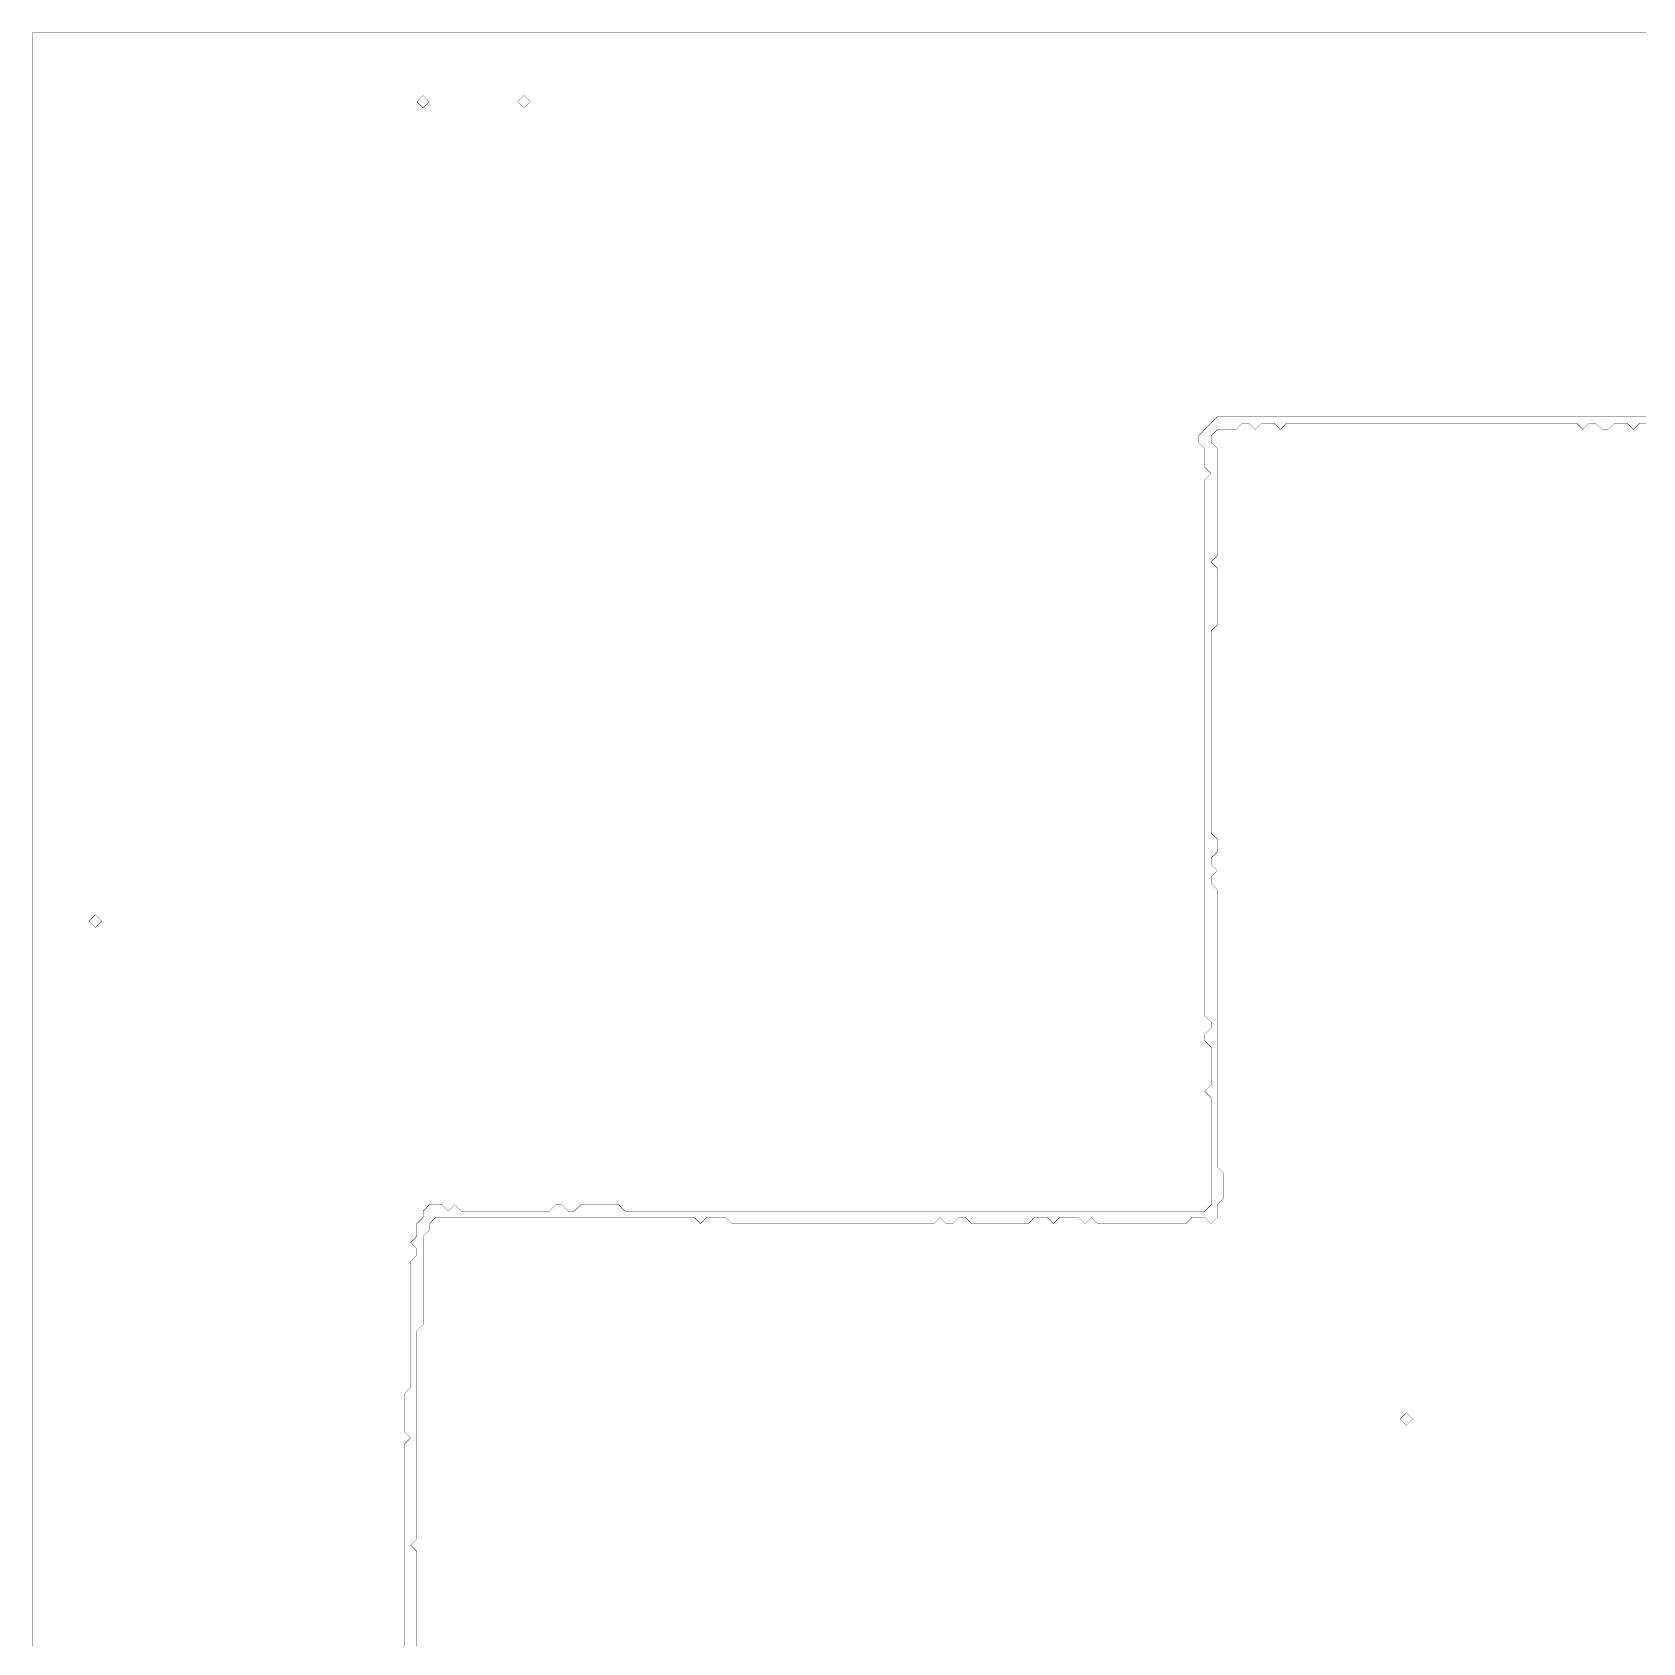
# Model space of a CAD drawing. Header units: metres. Extents: x 0 to 4839, y -4839 to 0.
# Drawn here: x 0 to 2419, y -2419 to 0 of the extents above; entities that cross this region are included whole.
import ezdxf

# ---------------------------------------------------------------- set-up
doc = ezdxf.new("R2010")
doc.units = ezdxf.units.M
doc.layers.add('conductor', color=1, linetype='Continuous')
doc.layers.add('substrate', color=5, linetype='Continuous')

msp = doc.modelspace()

# ---------------------------------------------------------------- linework, layer by layer
at = {"layer": 'conductor', "const_width": 0.5}
msp.add_lwpolyline([(2424, -587.0625), (2414.53125, -587.0625), (2405.0625, -596.53125), (2395.59375, -587.0625), (2386.125, -587.0625), (2376.65625, -587.0625), (2367.1875, -596.53125), (2357.71875, -596.53125), (2348.25, -587.0625), (2338.78125, -587.0625), (2329.3125, -596.53125), (2319.84375, -587.0625), (2310.375, -587.0625), (2300.90625, -587.0625), (2291.4375, -587.0625), (2281.96875, -587.0625), (2272.5, -587.0625), (2263.03125, -587.0625), (2253.5625, -587.0625), (2244.09375, -587.0625), (2234.625, -587.0625), (2225.15625, -587.0625), (2215.6875, -587.0625), (2206.21875, -587.0625), (2196.75, -587.0625), (2187.28125, -587.0625), (2177.8125, -587.0625), (2168.34375, -587.0625), (2158.875, -587.0625), (2149.40625, -587.0625), (2139.9375, -587.0625), (2130.46875, -587.0625), (2121, -587.0625), (2111.53125, -587.0625), (2102.0625, -587.0625), (2092.59375, -587.0625), (2083.125, -587.0625), (2073.65625, -587.0625), (2064.1875, -587.0625), (2054.71875, -587.0625), (2045.25, -587.0625), (2035.78125, -587.0625), (2026.3125, -587.0625), (2016.84375, -587.0625), (2007.375, -587.0625), (1997.90625, -587.0625), (1988.4375, -587.0625), (1978.96875, -587.0625), (1969.5, -587.0625), (1960.03125, -587.0625), (1950.5625, -587.0625), (1941.09375, -587.0625), (1931.625, -587.0625), (1922.15625, -587.0625), (1912.6875, -587.0625), (1903.21875, -587.0625), (1893.75, -587.0625), (1884.28125, -587.0625), (1874.8125, -596.53125), (1865.34375, -587.0625), (1855.875, -587.0625), (1846.40625, -587.0625), (1836.9375, -596.53125), (1827.46875, -587.0625), (1818, -587.0625), (1808.53125, -596.53125), (1799.0625, -596.53125), (1789.59375, -596.53125), (1780.125, -596.53125), (1770.65625, -606), (1770.65625, -615.46875), (1780.125, -624.9375), (1780.125, -634.40625), (1780.125, -643.875), (1780.125, -653.34375), (1780.125, -662.8125), (1780.125, -672.28125), (1780.125, -681.75), (1780.125, -691.21875), (1780.125, -700.6875), (1780.125, -710.15625), (1780.125, -719.625), (1780.125, -729.09375), (1780.125, -738.5625), (1780.125, -748.03125), (1780.125, -757.5), (1780.125, -766.96875), (1780.125, -776.4375), (1780.125, -785.90625), (1770.65625, -795.375), (1780.125, -804.84375), (1780.125, -814.3125), (1780.125, -823.78125), (1780.125, -833.25), (1780.125, -842.71875), (1780.125, -852.1875), (1780.125, -861.65625), (1780.125, -871.125), (1780.125, -880.59375), (1780.125, -890.0625), (1770.65625, -899.53125), (1770.65625, -909), (1770.65625, -918.46875), (1770.65625, -927.9375), (1770.65625, -937.40625), (1770.65625, -946.875), (1770.65625, -956.34375), (1770.65625, -965.8125), (1770.65625, -975.28125), (1770.65625, -984.75), (1770.65625, -994.21875), (1770.65625, -1003.6875), (1770.65625, -1013.15625), (1770.65625, -1022.625), (1770.65625, -1032.09375), (1770.65625, -1041.5625), (1770.65625, -1051.03125), (1770.65625, -1060.5), (1770.65625, -1069.96875), (1770.65625, -1079.4375), (1770.65625, -1088.90625), (1770.65625, -1098.375), (1770.65625, -1107.84375), (1770.65625, -1117.3125), (1770.65625, -1126.78125), (1770.65625, -1136.25), (1770.65625, -1145.71875), (1770.65625, -1155.1875), (1770.65625, -1164.65625), (1770.65625, -1174.125), (1770.65625, -1183.59375), (1770.65625, -1193.0625), (1770.65625, -1202.53125), (1780.125, -1212), (1780.125, -1221.46875), (1780.125, -1230.9375), (1770.65625, -1240.40625), (1770.65625, -1249.875), (1780.125, -1259.34375), (1770.65625, -1268.8125), (1770.65625, -1278.28125), (1780.125, -1287.75), (1780.125, -1297.21875), (1780.125, -1306.6875), (1780.125, -1316.15625), (1780.125, -1325.625), (1780.125, -1335.09375), (1780.125, -1344.5625), (1780.125, -1354.03125), (1780.125, -1363.5), (1780.125, -1372.96875), (1780.125, -1382.4375), (1780.125, -1391.90625), (1780.125, -1401.375), (1780.125, -1410.84375), (1780.125, -1420.3125), (1780.125, -1429.78125), (1780.125, -1439.25), (1780.125, -1448.71875), (1780.125, -1458.1875), (1780.125, -1467.65625), (1780.125, -1477.125), (1780.125, -1486.59375), (1780.125, -1496.0625), (1780.125, -1505.53125), (1780.125, -1515), (1780.125, -1524.46875), (1780.125, -1533.9375), (1780.125, -1543.40625), (1780.125, -1552.875), (1780.125, -1562.34375), (1780.125, -1571.8125), (1780.125, -1581.28125), (1780.125, -1590.75), (1780.125, -1600.21875), (1780.125, -1609.6875), (1780.125, -1619.15625), (1780.125, -1628.625), (1780.125, -1638.09375), (1780.125, -1647.5625), (1780.125, -1657.03125), (1780.125, -1666.5), (1780.125, -1675.96875), (1780.125, -1685.4375), (1780.125, -1694.90625), (1780.125, -1704.375), (1789.59375, -1713.84375), (1789.59375, -1723.3125), (1789.59375, -1732.78125), (1789.59375, -1742.25), (1789.59375, -1751.71875), (1780.125, -1761.1875), (1780.125, -1770.65625), (1780.125, -1780.125), (1770.65625, -1789.59375), (1761.1875, -1780.125), (1751.71875, -1780.125), (1742.25, -1780.125), (1732.78125, -1789.59375), (1723.3125, -1789.59375), (1713.84375, -1789.59375), (1704.375, -1789.59375), (1694.90625, -1789.59375), (1685.4375, -1789.59375), (1675.96875, -1789.59375), (1666.5, -1789.59375), (1657.03125, -1789.59375), (1647.5625, -1789.59375), (1638.09375, -1789.59375), (1628.625, -1789.59375), (1619.15625, -1789.59375), (1609.6875, -1789.59375), (1600.21875, -1789.59375), (1590.75, -1780.125), (1581.28125, -1789.59375), (1571.8125, -1780.125), (1562.34375, -1780.125), (1552.875, -1780.125), (1543.40625, -1780.125), (1533.9375, -1789.59375), (1524.46875, -1780.125), (1515, -1780.125), (1505.53125, -1780.125), (1496.0625, -1789.59375), (1486.59375, -1789.59375), (1477.125, -1789.59375), (1467.65625, -1789.59375), (1458.1875, -1789.59375), (1448.71875, -1789.59375), (1439.25, -1789.59375), (1429.78125, -1789.59375), (1420.3125, -1789.59375), (1410.84375, -1789.59375), (1401.375, -1780.125), (1391.90625, -1780.125), (1382.4375, -1789.59375), (1372.96875, -1789.59375), (1363.5, -1780.125), (1354.03125, -1789.59375), (1344.5625, -1789.59375), (1335.09375, -1789.59375), (1325.625, -1789.59375), (1316.15625, -1789.59375), (1306.6875, -1789.59375), (1297.21875, -1789.59375), (1287.75, -1789.59375), (1278.28125, -1789.59375), (1268.8125, -1789.59375), (1259.34375, -1789.59375), (1249.875, -1789.59375), (1240.40625, -1789.59375), (1230.9375, -1789.59375), (1221.46875, -1789.59375), (1212, -1789.59375), (1202.53125, -1789.59375), (1193.0625, -1789.59375), (1183.59375, -1789.59375), (1174.125, -1789.59375), (1164.65625, -1789.59375), (1155.1875, -1789.59375), (1145.71875, -1789.59375), (1136.25, -1789.59375), (1126.78125, -1789.59375), (1117.3125, -1789.59375), (1107.84375, -1789.59375), (1098.375, -1789.59375), (1088.90625, -1789.59375), (1079.4375, -1789.59375), (1069.96875, -1789.59375), (1060.5, -1789.59375), (1051.03125, -1789.59375), (1041.5625, -1780.125), (1032.09375, -1780.125), (1022.625, -1780.125), (1013.15625, -1780.125), (1003.6875, -1789.59375), (994.21875, -1780.125), (984.75, -1780.125), (975.28125, -1780.125), (965.8125, -1780.125), (956.34375, -1780.125), (946.875, -1780.125), (937.40625, -1780.125), (927.9375, -1780.125), (918.46875, -1780.125), (909, -1780.125), (899.53125, -1780.125), (890.0625, -1780.125), (880.59375, -1780.125), (871.125, -1780.125), (861.65625, -1780.125), (852.1875, -1780.125), (842.71875, -1780.125), (833.25, -1780.125), (823.78125, -1780.125), (814.3125, -1780.125), (804.84375, -1780.125), (795.375, -1780.125), (785.90625, -1780.125), (776.4375, -1780.125), (766.96875, -1780.125), (757.5, -1780.125), (748.03125, -1780.125), (738.5625, -1780.125), (729.09375, -1780.125), (719.625, -1780.125), (710.15625, -1780.125), (700.6875, -1780.125), (691.21875, -1780.125), (681.75, -1780.125), (672.28125, -1780.125), (662.8125, -1780.125), (653.34375, -1780.125), (643.875, -1780.125), (634.40625, -1780.125), (624.9375, -1780.125), (615.46875, -1780.125), (606, -1780.125), (596.53125, -1789.59375), (596.53125, -1799.0625), (587.0625, -1808.53125), (587.0625, -1818), (587.0625, -1827.46875), (587.0625, -1836.9375), (587.0625, -1846.40625), (587.0625, -1855.875), (587.0625, -1865.34375), (587.0625, -1874.8125), (587.0625, -1884.28125), (587.0625, -1893.75), (587.0625, -1903.21875), (587.0625, -1912.6875), (587.0625, -1922.15625), (587.0625, -1931.625), (587.0625, -1941.09375), (577.59375, -1950.5625), (577.59375, -1960.03125), (577.59375, -1969.5), (577.59375, -1978.96875), (577.59375, -1988.4375), (577.59375, -1997.90625), (577.59375, -2007.375), (577.59375, -2016.84375), (577.59375, -2026.3125), (577.59375, -2035.78125), (577.59375, -2045.25), (577.59375, -2054.71875), (577.59375, -2064.1875), (577.59375, -2073.65625), (577.59375, -2083.125), (577.59375, -2092.59375), (577.59375, -2102.0625), (577.59375, -2111.53125), (577.59375, -2121), (577.59375, -2130.46875), (577.59375, -2139.9375), (577.59375, -2149.40625), (577.59375, -2158.875), (577.59375, -2168.34375), (577.59375, -2177.8125), (577.59375, -2187.28125), (577.59375, -2196.75), (577.59375, -2206.21875), (577.59375, -2215.6875), (577.59375, -2225.15625), (577.59375, -2234.625), (577.59375, -2244.09375), (577.59375, -2253.5625), (577.59375, -2263.03125), (568.125, -2272.5), (577.59375, -2281.96875), (577.59375, -2291.4375), (577.59375, -2300.90625), (577.59375, -2310.375), (577.59375, -2319.84375), (577.59375, -2329.3125), (577.59375, -2338.78125), (577.59375, -2348.25), (577.59375, -2357.71875), (577.59375, -2367.1875), (577.59375, -2376.65625), (577.59375, -2386.125), (577.59375, -2395.59375), (577.59375, -2405.0625), (577.59375, -2414.53125), (577.59375, -2424)], dxfattribs=at)
msp.add_lwpolyline([(2054.71875, -2083.125), (2064.1875, -2073.65625), (2073.65625, -2083.125), (2064.1875, -2092.59375)], close=True, dxfattribs=at)
at = {"layer": 'substrate', "const_width": 0.5}
for points in [[(2424, 0), (2414.53125, 0), (2405.0625, 0), (2395.59375, 0), (2386.125, 0), (2376.65625, 0), (2367.1875, 0), (2357.71875, 0), (2348.25, 0), (2338.78125, 0), (2329.3125, 0), (2319.84375, 0), (2310.375, 0), (2300.90625, 0), (2291.4375, 0), (2281.96875, 0), (2272.5, 0), (2263.03125, 0), (2253.5625, 0), (2244.09375, 0), (2234.625, 0), (2225.15625, 0), (2215.6875, 0), (2206.21875, 0), (2196.75, 0), (2187.28125, 0), (2177.8125, 0), (2168.34375, 0), (2158.875, 0), (2149.40625, 0), (2139.9375, 0), (2130.46875, 0), (2121, 0), (2111.53125, 0), (2102.0625, 0), (2092.59375, 0), (2083.125, 0), (2073.65625, 0), (2064.1875, 0), (2054.71875, 0), (2045.25, 0), (2035.78125, 0), (2026.3125, 0), (2016.84375, 0), (2007.375, 0), (1997.90625, 0), (1988.4375, 0), (1978.96875, 0), (1969.5, 0), (1960.03125, 0), (1950.5625, 0), (1941.09375, 0), (1931.625, 0), (1922.15625, 0), (1912.6875, 0), (1903.21875, 0), (1893.75, 0), (1884.28125, 0), (1874.8125, 0), (1865.34375, 0), (1855.875, 0), (1846.40625, 0), (1836.9375, 0), (1827.46875, 0), (1818, 0), (1808.53125, 0), (1799.0625, 0), (1789.59375, 0), (1780.125, 0), (1770.65625, 0), (1761.1875, 0), (1751.71875, 0), (1742.25, 0), (1732.78125, 0), (1723.3125, 0), (1713.84375, 0), (1704.375, 0), (1694.90625, 0), (1685.4375, 0), (1675.96875, 0), (1666.5, 0), (1657.03125, 0), (1647.5625, 0), (1638.09375, 0), (1628.625, 0), (1619.15625, 0), (1609.6875, 0), (1600.21875, 0), (1590.75, 0), (1581.28125, 0), (1571.8125, 0), (1562.34375, 0), (1552.875, 0), (1543.40625, 0), (1533.9375, 0), (1524.46875, 0), (1515, 0), (1505.53125, 0), (1496.0625, 0), (1486.59375, 0), (1477.125, 0), (1467.65625, 0), (1458.1875, 0), (1448.71875, 0), (1439.25, 0), (1429.78125, 0), (1420.3125, 0), (1410.84375, 0), (1401.375, 0), (1391.90625, 0), (1382.4375, 0), (1372.96875, 0), (1363.5, 0), (1354.03125, 0), (1344.5625, 0), (1335.09375, 0), (1325.625, 0), (1316.15625, 0), (1306.6875, 0), (1297.21875, 0), (1287.75, 0), (1278.28125, 0), (1268.8125, 0), (1259.34375, 0), (1249.875, 0), (1240.40625, 0), (1230.9375, 0), (1221.46875, 0), (1212, 0), (1202.53125, 0), (1193.0625, 0), (1183.59375, 0), (1174.125, 0), (1164.65625, 0), (1155.1875, 0), (1145.71875, 0), (1136.25, 0), (1126.78125, 0), (1117.3125, 0), (1107.84375, 0), (1098.375, 0), (1088.90625, 0), (1079.4375, 0), (1069.96875, 0), (1060.5, 0), (1051.03125, 0), (1041.5625, 0), (1032.09375, 0), (1022.625, 0), (1013.15625, 0), (1003.6875, 0), (994.21875, 0), (984.75, 0), (975.28125, 0), (965.8125, 0), (956.34375, 0), (946.875, 0), (937.40625, 0), (927.9375, 0), (918.46875, 0), (909, 0), (899.53125, 0), (890.0625, 0), (880.59375, 0), (871.125, 0), (861.65625, 0), (852.1875, 0), (842.71875, 0), (833.25, 0), (823.78125, 0), (814.3125, 0), (804.84375, 0), (795.375, 0), (785.90625, 0), (776.4375, 0), (766.96875, 0), (757.5, 0), (748.03125, 0), (738.5625, 0), (729.09375, 0), (719.625, 0), (710.15625, 0), (700.6875, 0), (691.21875, 0), (681.75, 0), (672.28125, 0), (662.8125, 0), (653.34375, 0), (643.875, 0), (634.40625, 0), (624.9375, 0), (615.46875, 0), (606, 0), (596.53125, 0), (587.0625, 0), (577.59375, 0), (568.125, 0), (558.65625, 0), (549.1875, 0), (539.71875, 0), (530.25, 0), (520.78125, 0), (511.3125, 0), (501.84375, 0), (492.375, 0), (482.90625, 0), (473.4375, 0), (463.96875, 0), (454.5, 0), (445.03125, 0), (435.5625, 0), (426.09375, 0), (416.625, 0), (407.15625, 0), (397.6875, 0), (388.21875, 0), (378.75, 0), (369.28125, 0), (359.8125, 0), (350.34375, 0), (340.875, 0), (331.40625, 0), (321.9375, 0), (312.46875, 0), (303, 0), (293.53125, 0), (284.0625, 0), (274.59375, 0), (265.125, 0), (255.65625, 0), (246.1875, 0), (236.71875, 0), (227.25, 0), (217.78125, 0), (208.3125, 0), (198.84375, 0), (189.375, 0), (179.90625, 0), (170.4375, 0), (160.96875, 0), (151.5, 0), (142.03125, 0), (132.5625, 0), (123.09375, 0), (113.625, 0), (104.15625, 0), (94.6875, 0), (85.21875, 0), (75.75, 0), (66.28125, 0), (56.8125, 0), (47.34375, 0), (37.875, 0), (28.40625, 0), (18.9375, 0), (9.46875, 0), (0, 0), (0, -9.46875), (0, -18.9375), (0, -28.40625), (0, -37.875), (0, -47.34375), (0, -56.8125), (0, -66.28125), (0, -75.75), (0, -85.21875), (0, -94.6875), (0, -104.15625), (0, -113.625), (0, -123.09375), (0, -132.5625), (0, -142.03125), (0, -151.5), (0, -160.96875), (0, -170.4375), (0, -179.90625), (0, -189.375), (0, -198.84375), (0, -208.3125), (0, -217.78125), (0, -227.25), (0, -236.71875), (0, -246.1875), (0, -255.65625), (0, -265.125), (0, -274.59375), (0, -284.0625), (0, -293.53125), (0, -303), (0, -312.46875), (0, -321.9375), (0, -331.40625), (0, -340.875), (0, -350.34375), (0, -359.8125), (0, -369.28125), (0, -378.75), (0, -388.21875), (0, -397.6875), (0, -407.15625), (0, -416.625), (0, -426.09375), (0, -435.5625), (0, -445.03125), (0, -454.5), (0, -463.96875), (0, -473.4375), (0, -482.90625), (0, -492.375), (0, -501.84375), (0, -511.3125), (0, -520.78125), (0, -530.25), (0, -539.71875), (0, -549.1875), (0, -558.65625), (0, -568.125), (0, -577.59375), (0, -587.0625), (0, -596.53125), (0, -606), (0, -615.46875), (0, -624.9375), (0, -634.40625), (0, -643.875), (0, -653.34375), (0, -662.8125), (0, -672.28125), (0, -681.75), (0, -691.21875), (0, -700.6875), (0, -710.15625), (0, -719.625), (0, -729.09375), (0, -738.5625), (0, -748.03125), (0, -757.5), (0, -766.96875), (0, -776.4375), (0, -785.90625), (0, -795.375), (0, -804.84375), (0, -814.3125), (0, -823.78125), (0, -833.25), (0, -842.71875), (0, -852.1875), (0, -861.65625), (0, -871.125), (0, -880.59375), (0, -890.0625), (0, -899.53125), (0, -909), (0, -918.46875), (0, -927.9375), (0, -937.40625), (0, -946.875), (0, -956.34375), (0, -965.8125), (0, -975.28125), (0, -984.75), (0, -994.21875), (0, -1003.6875), (0, -1013.15625), (0, -1022.625), (0, -1032.09375), (0, -1041.5625), (0, -1051.03125), (0, -1060.5), (0, -1069.96875), (0, -1079.4375), (0, -1088.90625), (0, -1098.375), (0, -1107.84375), (0, -1117.3125), (0, -1126.78125), (0, -1136.25), (0, -1145.71875), (0, -1155.1875), (0, -1164.65625), (0, -1174.125), (0, -1183.59375), (0, -1193.0625), (0, -1202.53125), (0, -1212), (0, -1221.46875), (0, -1230.9375), (0, -1240.40625), (0, -1249.875), (0, -1259.34375), (0, -1268.8125), (0, -1278.28125), (0, -1287.75), (0, -1297.21875), (0, -1306.6875), (0, -1316.15625), (0, -1325.625), (0, -1335.09375), (0, -1344.5625), (0, -1354.03125), (0, -1363.5), (0, -1372.96875), (0, -1382.4375), (0, -1391.90625), (0, -1401.375), (0, -1410.84375), (0, -1420.3125), (0, -1429.78125), (0, -1439.25), (0, -1448.71875), (0, -1458.1875), (0, -1467.65625), (0, -1477.125), (0, -1486.59375), (0, -1496.0625), (0, -1505.53125), (0, -1515), (0, -1524.46875), (0, -1533.9375), (0, -1543.40625), (0, -1552.875), (0, -1562.34375), (0, -1571.8125), (0, -1581.28125), (0, -1590.75), (0, -1600.21875), (0, -1609.6875), (0, -1619.15625), (0, -1628.625), (0, -1638.09375), (0, -1647.5625), (0, -1657.03125), (0, -1666.5), (0, -1675.96875), (0, -1685.4375), (0, -1694.90625), (0, -1704.375), (0, -1713.84375), (0, -1723.3125), (0, -1732.78125), (0, -1742.25), (0, -1751.71875), (0, -1761.1875), (0, -1770.65625), (0, -1780.125), (0, -1789.59375), (0, -1799.0625), (0, -1808.53125), (0, -1818), (0, -1827.46875), (0, -1836.9375), (0, -1846.40625), (0, -1855.875), (0, -1865.34375), (0, -1874.8125), (0, -1884.28125), (0, -1893.75), (0, -1903.21875), (0, -1912.6875), (0, -1922.15625), (0, -1931.625), (0, -1941.09375), (0, -1950.5625), (0, -1960.03125), (0, -1969.5), (0, -1978.96875), (0, -1988.4375), (0, -1997.90625), (0, -2007.375), (0, -2016.84375), (0, -2026.3125), (0, -2035.78125), (0, -2045.25), (0, -2054.71875), (0, -2064.1875), (0, -2073.65625), (0, -2083.125), (0, -2092.59375), (0, -2102.0625), (0, -2111.53125), (0, -2121), (0, -2130.46875), (0, -2139.9375), (0, -2149.40625), (0, -2158.875), (0, -2168.34375), (0, -2177.8125), (0, -2187.28125), (0, -2196.75), (0, -2206.21875), (0, -2215.6875), (0, -2225.15625), (0, -2234.625), (0, -2244.09375), (0, -2253.5625), (0, -2263.03125), (0, -2272.5), (0, -2281.96875), (0, -2291.4375), (0, -2300.90625), (0, -2310.375), (0, -2319.84375), (0, -2329.3125), (0, -2338.78125), (0, -2348.25), (0, -2357.71875), (0, -2367.1875), (0, -2376.65625), (0, -2386.125), (0, -2395.59375), (0, -2405.0625), (0, -2414.53125), (0, -2424)], [(558.65625, -2424), (558.65625, -2414.53125), (558.65625, -2405.0625), (558.65625, -2395.59375), (558.65625, -2386.125), (558.65625, -2376.65625), (558.65625, -2367.1875), (558.65625, -2357.71875), (558.65625, -2348.25), (558.65625, -2338.78125), (558.65625, -2329.3125), (558.65625, -2319.84375), (558.65625, -2310.375), (558.65625, -2300.90625), (558.65625, -2291.4375), (558.65625, -2281.96875), (558.65625, -2272.5), (558.65625, -2263.03125), (558.65625, -2253.5625), (558.65625, -2244.09375), (558.65625, -2234.625), (558.65625, -2225.15625), (558.65625, -2215.6875), (558.65625, -2206.21875), (558.65625, -2196.75), (558.65625, -2187.28125), (558.65625, -2177.8125), (558.65625, -2168.34375), (558.65625, -2158.875), (558.65625, -2149.40625), (558.65625, -2139.9375), (558.65625, -2130.46875), (558.65625, -2121), (568.125, -2111.53125), (558.65625, -2102.0625), (558.65625, -2092.59375), (558.65625, -2083.125), (558.65625, -2073.65625), (558.65625, -2064.1875), (558.65625, -2054.71875), (558.65625, -2045.25), (568.125, -2035.78125), (568.125, -2026.3125), (568.125, -2016.84375), (568.125, -2007.375), (568.125, -1997.90625), (568.125, -1988.4375), (568.125, -1978.96875), (568.125, -1969.5), (568.125, -1960.03125), (568.125, -1950.5625), (568.125, -1941.09375), (568.125, -1931.625), (568.125, -1922.15625), (568.125, -1912.6875), (568.125, -1903.21875), (568.125, -1893.75), (568.125, -1884.28125), (568.125, -1874.8125), (568.125, -1865.34375), (568.125, -1855.875), (568.125, -1846.40625), (577.59375, -1836.9375), (577.59375, -1827.46875), (568.125, -1818), (577.59375, -1808.53125), (577.59375, -1799.0625), (577.59375, -1789.59375), (587.0625, -1780.125), (587.0625, -1770.65625), (596.53125, -1761.1875), (606, -1761.1875), (615.46875, -1761.1875), (624.9375, -1770.65625), (634.40625, -1761.1875), (643.875, -1770.65625), (653.34375, -1770.65625), (662.8125, -1770.65625), (672.28125, -1770.65625), (681.75, -1770.65625), (691.21875, -1770.65625), (700.6875, -1770.65625), (710.15625, -1770.65625), (719.625, -1770.65625), (729.09375, -1770.65625), (738.5625, -1770.65625), (748.03125, -1770.65625), (757.5, -1770.65625), (766.96875, -1770.65625), (776.4375, -1770.65625), (785.90625, -1761.1875), (795.375, -1761.1875), (804.84375, -1770.65625), (814.3125, -1770.65625), (823.78125, -1761.1875), (833.25, -1761.1875), (842.71875, -1761.1875), (852.1875, -1761.1875), (861.65625, -1761.1875), (871.125, -1761.1875), (880.59375, -1761.1875), (890.0625, -1770.65625), (899.53125, -1770.65625), (909, -1770.65625), (918.46875, -1770.65625), (927.9375, -1770.65625), (937.40625, -1770.65625), (946.875, -1770.65625), (956.34375, -1770.65625), (965.8125, -1770.65625), (975.28125, -1770.65625), (984.75, -1770.65625), (994.21875, -1770.65625), (1003.6875, -1770.65625), (1013.15625, -1770.65625), (1022.625, -1770.65625), (1032.09375, -1770.65625), (1041.5625, -1770.65625), (1051.03125, -1770.65625), (1060.5, -1770.65625), (1069.96875, -1770.65625), (1079.4375, -1770.65625), (1088.90625, -1770.65625), (1098.375, -1770.65625), (1107.84375, -1770.65625), (1117.3125, -1770.65625), (1126.78125, -1770.65625), (1136.25, -1770.65625), (1145.71875, -1770.65625), (1155.1875, -1770.65625), (1164.65625, -1770.65625), (1174.125, -1770.65625), (1183.59375, -1770.65625), (1193.0625, -1770.65625), (1202.53125, -1770.65625), (1212, -1770.65625), (1221.46875, -1770.65625), (1230.9375, -1770.65625), (1240.40625, -1770.65625), (1249.875, -1770.65625), (1259.34375, -1770.65625), (1268.8125, -1770.65625), (1278.28125, -1770.65625), (1287.75, -1770.65625), (1297.21875, -1770.65625), (1306.6875, -1770.65625), (1316.15625, -1770.65625), (1325.625, -1770.65625), (1335.09375, -1770.65625), (1344.5625, -1770.65625), (1354.03125, -1770.65625), (1363.5, -1770.65625), (1372.96875, -1770.65625), (1382.4375, -1770.65625), (1391.90625, -1770.65625), (1401.375, -1770.65625), (1410.84375, -1770.65625), (1420.3125, -1770.65625), (1429.78125, -1770.65625), (1439.25, -1770.65625), (1448.71875, -1770.65625), (1458.1875, -1770.65625), (1467.65625, -1770.65625), (1477.125, -1770.65625), (1486.59375, -1770.65625), (1496.0625, -1770.65625), (1505.53125, -1770.65625), (1515, -1770.65625), (1524.46875, -1770.65625), (1533.9375, -1770.65625), (1543.40625, -1770.65625), (1552.875, -1770.65625), (1562.34375, -1770.65625), (1571.8125, -1770.65625), (1581.28125, -1770.65625), (1590.75, -1770.65625), (1600.21875, -1770.65625), (1609.6875, -1770.65625), (1619.15625, -1770.65625), (1628.625, -1770.65625), (1638.09375, -1770.65625), (1647.5625, -1770.65625), (1657.03125, -1770.65625), (1666.5, -1770.65625), (1675.96875, -1770.65625), (1685.4375, -1770.65625), (1694.90625, -1770.65625), (1704.375, -1770.65625), (1713.84375, -1770.65625), (1723.3125, -1770.65625), (1732.78125, -1770.65625), (1742.25, -1770.65625), (1751.71875, -1770.65625), (1761.1875, -1770.65625), (1770.65625, -1761.1875), (1770.65625, -1751.71875), (1770.65625, -1742.25), (1770.65625, -1732.78125), (1770.65625, -1723.3125), (1770.65625, -1713.84375), (1770.65625, -1704.375), (1770.65625, -1694.90625), (1770.65625, -1685.4375), (1770.65625, -1675.96875), (1770.65625, -1666.5), (1770.65625, -1657.03125), (1770.65625, -1647.5625), (1770.65625, -1638.09375), (1770.65625, -1628.625), (1770.65625, -1619.15625), (1770.65625, -1609.6875), (1770.65625, -1600.21875), (1761.1875, -1590.75), (1770.65625, -1581.28125), (1770.65625, -1571.8125), (1770.65625, -1562.34375), (1770.65625, -1552.875), (1770.65625, -1543.40625), (1770.65625, -1533.9375), (1770.65625, -1524.46875), (1761.1875, -1515), (1761.1875, -1505.53125), (1770.65625, -1496.0625), (1770.65625, -1486.59375), (1761.1875, -1477.125), (1761.1875, -1467.65625), (1761.1875, -1458.1875), (1761.1875, -1448.71875), (1761.1875, -1439.25), (1761.1875, -1429.78125), (1761.1875, -1420.3125), (1761.1875, -1410.84375), (1761.1875, -1401.375), (1761.1875, -1391.90625), (1761.1875, -1382.4375), (1761.1875, -1372.96875), (1761.1875, -1363.5), (1761.1875, -1354.03125), (1761.1875, -1344.5625), (1761.1875, -1335.09375), (1761.1875, -1325.625), (1761.1875, -1316.15625), (1761.1875, -1306.6875), (1761.1875, -1297.21875), (1761.1875, -1287.75), (1761.1875, -1278.28125), (1761.1875, -1268.8125), (1761.1875, -1259.34375), (1761.1875, -1249.875), (1761.1875, -1240.40625), (1761.1875, -1230.9375), (1761.1875, -1221.46875), (1761.1875, -1212), (1761.1875, -1202.53125), (1761.1875, -1193.0625), (1761.1875, -1183.59375), (1761.1875, -1174.125), (1761.1875, -1164.65625), (1761.1875, -1155.1875), (1761.1875, -1145.71875), (1761.1875, -1136.25), (1761.1875, -1126.78125), (1761.1875, -1117.3125), (1761.1875, -1107.84375), (1761.1875, -1098.375), (1761.1875, -1088.90625), (1761.1875, -1079.4375), (1761.1875, -1069.96875), (1761.1875, -1060.5), (1761.1875, -1051.03125), (1761.1875, -1041.5625), (1761.1875, -1032.09375), (1761.1875, -1022.625), (1761.1875, -1013.15625), (1761.1875, -1003.6875), (1761.1875, -994.21875), (1761.1875, -984.75), (1761.1875, -975.28125), (1761.1875, -965.8125), (1761.1875, -956.34375), (1761.1875, -946.875), (1761.1875, -937.40625), (1761.1875, -927.9375), (1761.1875, -918.46875), (1761.1875, -909), (1761.1875, -899.53125), (1761.1875, -890.0625), (1761.1875, -880.59375), (1761.1875, -871.125), (1761.1875, -861.65625), (1761.1875, -852.1875), (1761.1875, -842.71875), (1761.1875, -833.25), (1761.1875, -823.78125), (1761.1875, -814.3125), (1761.1875, -804.84375), (1761.1875, -795.375), (1761.1875, -785.90625), (1761.1875, -776.4375), (1761.1875, -766.96875), (1761.1875, -757.5), (1761.1875, -748.03125), (1761.1875, -738.5625), (1761.1875, -729.09375), (1761.1875, -719.625), (1761.1875, -710.15625), (1761.1875, -700.6875), (1761.1875, -691.21875), (1761.1875, -681.75), (1761.1875, -672.28125), (1770.65625, -662.8125), (1761.1875, -653.34375), (1761.1875, -643.875), (1761.1875, -634.40625), (1761.1875, -624.9375), (1751.71875, -615.46875), (1751.71875, -606), (1761.1875, -596.53125), (1770.65625, -587.0625), (1780.125, -577.59375), (1789.59375, -577.59375), (1799.0625, -577.59375), (1808.53125, -577.59375), (1818, -577.59375), (1827.46875, -577.59375), (1836.9375, -577.59375), (1846.40625, -577.59375), (1855.875, -577.59375), (1865.34375, -577.59375), (1874.8125, -577.59375), (1884.28125, -577.59375), (1893.75, -577.59375), (1903.21875, -577.59375), (1912.6875, -577.59375), (1922.15625, -577.59375), (1931.625, -577.59375), (1941.09375, -577.59375), (1950.5625, -577.59375), (1960.03125, -577.59375), (1969.5, -577.59375), (1978.96875, -577.59375), (1988.4375, -577.59375), (1997.90625, -577.59375), (2007.375, -577.59375), (2016.84375, -577.59375), (2026.3125, -577.59375), (2035.78125, -577.59375), (2045.25, -577.59375), (2054.71875, -577.59375), (2064.1875, -577.59375), (2073.65625, -577.59375), (2083.125, -577.59375), (2092.59375, -577.59375), (2102.0625, -577.59375), (2111.53125, -577.59375), (2121, -577.59375), (2130.46875, -577.59375), (2139.9375, -577.59375), (2149.40625, -577.59375), (2158.875, -577.59375), (2168.34375, -577.59375), (2177.8125, -577.59375), (2187.28125, -577.59375), (2196.75, -577.59375), (2206.21875, -577.59375), (2215.6875, -577.59375), (2225.15625, -577.59375), (2234.625, -577.59375), (2244.09375, -577.59375), (2253.5625, -577.59375), (2263.03125, -577.59375), (2272.5, -577.59375), (2281.96875, -577.59375), (2291.4375, -577.59375), (2300.90625, -577.59375), (2310.375, -577.59375), (2319.84375, -577.59375), (2329.3125, -577.59375), (2338.78125, -577.59375), (2348.25, -577.59375), (2357.71875, -577.59375), (2367.1875, -577.59375), (2376.65625, -577.59375), (2386.125, -577.59375), (2395.59375, -577.59375), (2405.0625, -577.59375), (2414.53125, -577.59375), (2424, -577.59375)]]:
    msp.add_lwpolyline(points, dxfattribs=at)
for points in [[(577.59375, -104.15625), (587.0625, -94.6875), (596.53125, -104.15625), (587.0625, -113.625)], [(729.09375, -104.15625), (738.5625, -94.6875), (748.03125, -104.15625), (738.5625, -113.625)], [(85.21875, -1335.09375), (94.6875, -1325.625), (104.15625, -1335.09375), (94.6875, -1344.5625)], [(2064.1875, -2083.125)]]:
    msp.add_lwpolyline(points, close=True, dxfattribs=at)

doc.saveas('drawing.dxf')
